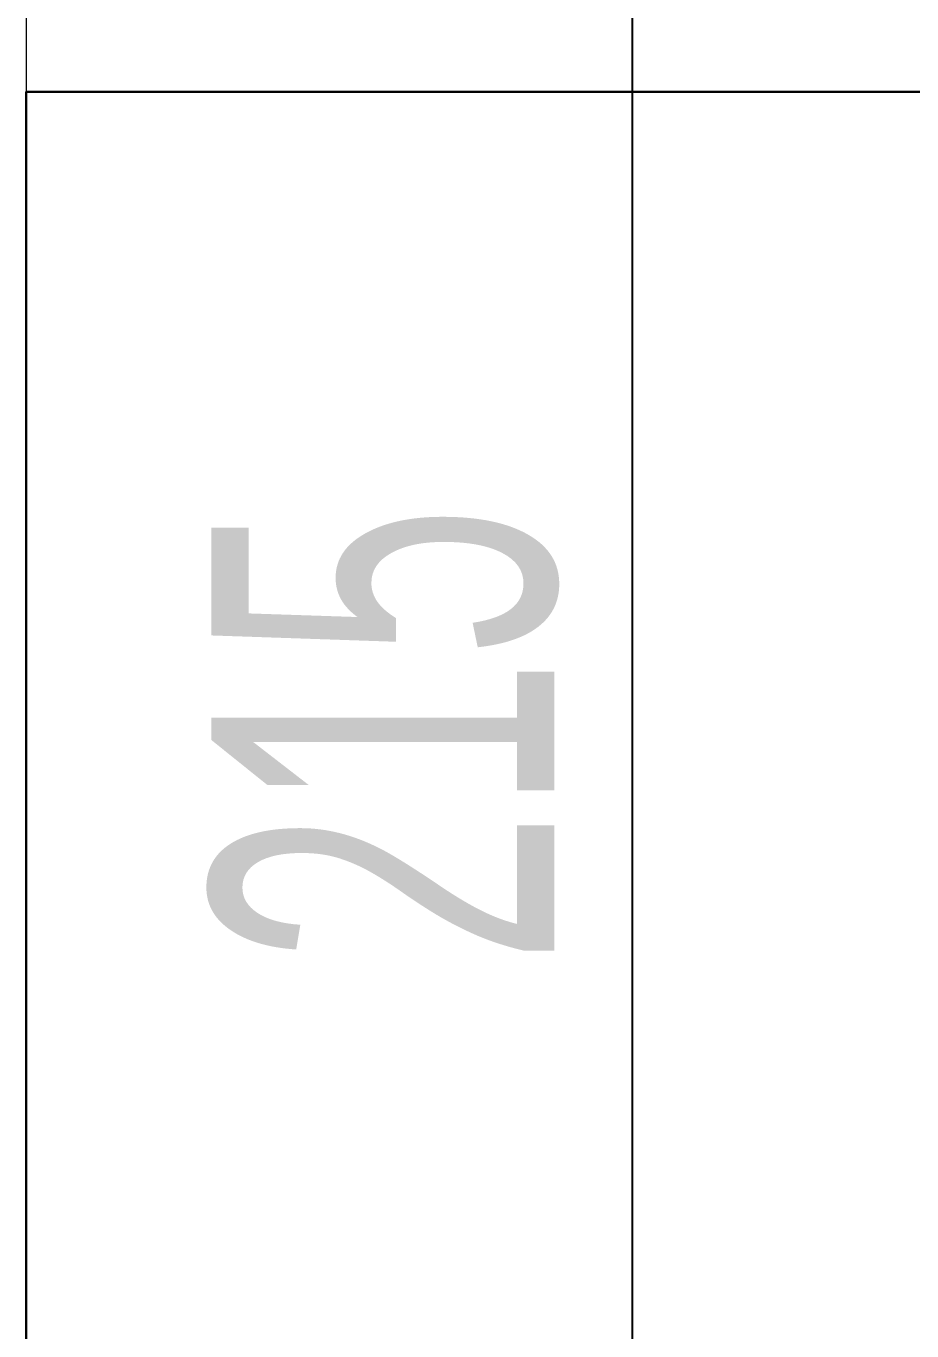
# Model space of a CAD drawing. Header units: inches. Extents: x -7543 to -822, y 102837 to 190349.
# Drawn here: x -829.95432 to -829.94812, y 102837.03276 to 102837.04189 of the extents above; entities that cross this region are included whole.
import ezdxf

# ---------------------------------------------------------------- set-up
doc = ezdxf.new("R2010")
doc.units = ezdxf.units.IN
doc.header["$MEASUREMENT"] = 0
doc.layers.add('CAM TUĞLA', color=7, linetype='Continuous', lineweight=15, true_color=0x00c2da)
doc.layers.add('TEFRİŞ', color=7, linetype='Continuous', lineweight=25, true_color=0x78462c)
doc.layers.add('ICOL', color=55, linetype='Continuous', lineweight=25)
doc.layers.add('SIVA', color=150, linetype='Continuous', lineweight=15)
doc.styles.add('OLCU', font='tromand.shx', dxfattribs={"width": 0.6, "height": 12})

msp = doc.modelspace()

# ---------------------------------------------------------------- linework, layer by layer
at = {"layer": 'CAM TUĞLA'}
msp.add_line((-829.94282, 102837.0414308), (-829.9543199, 102837.0414308), dxfattribs=at)
at = {"layer": 'ICOL'}
msp.add_line((-829.9500772, 102837.0584308), (-829.9500772, 102837.0154308), dxfattribs=at)
at = {"layer": 'SIVA'}
msp.add_line((-829.9543199, 102837.0579308), (-829.9543199, 102837.0244308), dxfattribs=at)
at = {"layer": 'TEFRİŞ'}
for points in [[(-829.9543199, 102837.0414308, -0.01658), (-829.9543199, 102837.0414308, 0.00002), (-829.9543199, 102837.0294308, 0.00002), (-829.9543199, 102837.0294308, -0.01658)], [(-829.9427199, 102837.0294308, 0.00002), (-829.9427199, 102837.0414308, 0.00002), (-829.9543199, 102837.0414308, 0.00002), (-829.9543199, 102837.0294308, 0.00002)], [(-829.9427199, 102837.0414308, 0.00002), (-829.9427199, 102837.0414308, -0.01508), (-829.9543199, 102837.0414308, -0.01508), (-829.9543199, 102837.0414308, 0.00002)], [(-829.9427199, 102837.0294308, -0.01508), (-829.9427199, 102837.0414308, -0.01508), (-829.9543199, 102837.0414308, -0.01508), (-829.9543199, 102837.0294308, -0.01508)], [(-829.9429199, 102837.0294308, -0.01508), (-829.9429199, 102837.0414308, -0.01508), (-829.9543199, 102837.0414308, -0.01508), (-829.9543199, 102837.0294308, -0.01508)], [(-829.9429199, 102837.0414308, -0.01508), (-829.9429199, 102837.0414308, -0.01658), (-829.9543199, 102837.0414308, -0.01658), (-829.9543199, 102837.0414308, -0.01508)], [(-829.9429199, 102837.0294308, -0.01658), (-829.9429199, 102837.0414308, -0.01658), (-829.9543199, 102837.0414308, -0.01658), (-829.9543199, 102837.0294308, -0.01658)], [(-829.9543199, 102837.0294308), (-829.9543199, 102837.0414308), (-829.9427199, 102837.0414308), (-829.9427199, 102837.0294308)], [(-829.9543199, 102837.0294308, 0.00002), (-829.9543199, 102837.0414308, 0.00002), (-829.9543199, 102837.0414308, 0.00042), (-829.9543199, 102837.0294308, 0.00042)], [(-829.9543199, 102837.0414308, 0.00002), (-829.9427199, 102837.0414308, 0.00002), (-829.9427199, 102837.0414308, 0.00042), (-829.9543199, 102837.0414308, 0.00042)]]:
    msp.add_3dface(points, dxfattribs=at)
at = {"layer": 'TEFRİŞ', "invisible_edges": 11}
for points in [[(-829.9537199, 102837.0299308, 0.00042), (-829.9537199, 102837.0409308, 0.00042), (-829.9543199, 102837.0414308, 0.00042), (-829.9543199, 102837.0294308, 0.00042)], [(-829.9432199, 102837.0409308, 0.00042), (-829.9537199, 102837.0409308, 0.00042), (-829.9543199, 102837.0414308, 0.00042), (-829.9427467, 102837.0414308, 0.00042)]]:
    msp.add_3dface(points, dxfattribs=at)

# ---------------------------------------------------------------- texts
at = {"layer": 'ICOL', "insert": (-829.9518052, 102837.0369308), "char_height": 0.0024, "attachment_point": 5, "rotation": 90, "style": 'OLCU'}
msp.add_mtext('\\A1;215', dxfattribs=at)

doc.saveas('drawing.dxf')
